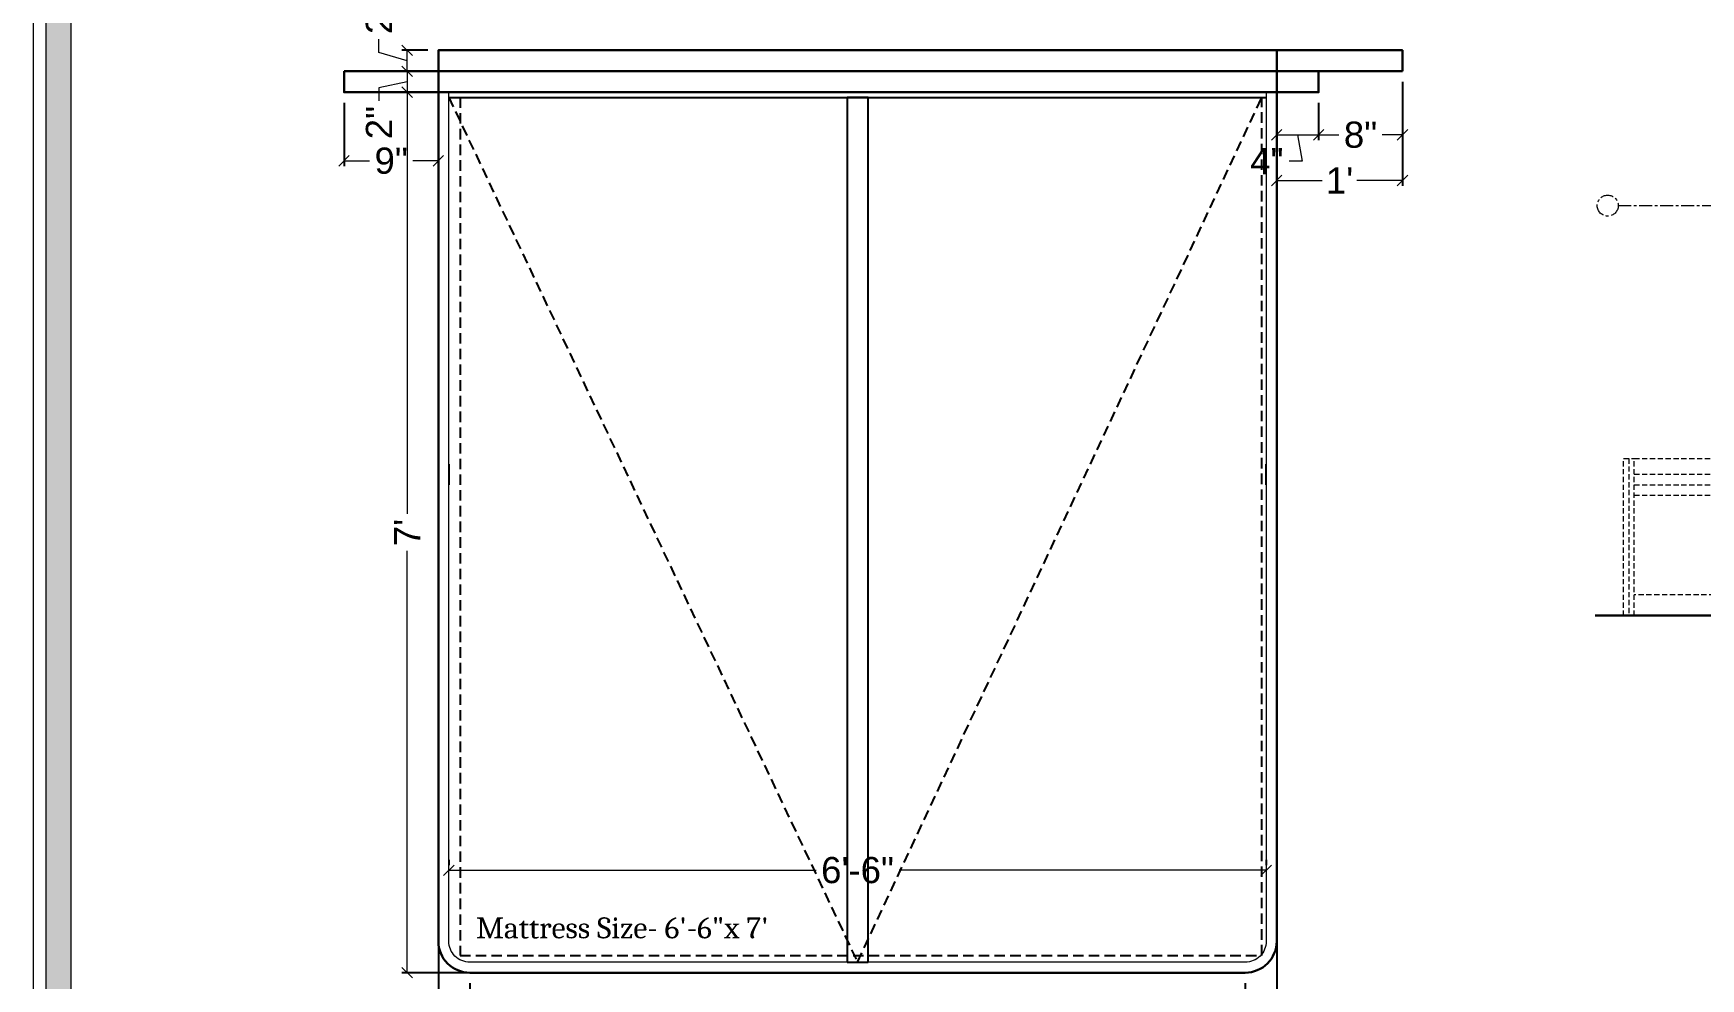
# Model space of a CAD drawing. Header units: millimetres. Extents: x 56222 to 3066687, y -650199 to -121287.
# Drawn here: x 132208.9 to 132368, y -183654.6 to -183564.3 of the extents above; entities that cross this region are included whole.
import ezdxf

# ---------------------------------------------------------------- set-up
doc = ezdxf.new("R2010")
doc.units = ezdxf.units.MM
doc.header["$MEASUREMENT"] = 0
doc.header["$PDMODE"] = 35
for name, pattern in [('00 . GROUND FLOOR$0$DASHED', [0.75, 0.5, -0.25]), ('CENTER', [2, 1.25, -0.25, 0.25, -0.25]), ('DASHED', [0.75, 0.5, -0.25]), ('DASHEDX2', [1.5, 1, -0.5])]:
    doc.linetypes.add(name, pattern=pattern)
doc.layers.get('Defpoints').update_dxf_attribs({"color": 220})
for name, color, linetype, lineweight in [('$TD_AUDIT_GENERATED_(A0BDF17)', 32, 'Continuous', 30), ('DIM.', 250, 'Continuous', 13), ('dim05', 1, 'Continuous', 13), ('Dimension', 10, 'DASHEDX2', 20), ('FURNITURE', 32, 'Continuous', 9), ('SECTION ( SLAB PLine )', 104, 'Continuous', 30), ('wall', 7, 'Continuous', 30)]:
    doc.layers.add(name, color=color, linetype=linetype, lineweight=lineweight)
doc.styles.add('Arial', font='arial.ttf')
doc.styles.get("Standard").update_dxf_attribs({"font": 'arial.ttf', "height": 6})
doc.dimstyles.new('ISO-25', dxfattribs={"dimtxt": 2.5, "dimasz": 1, "dimexe": 0.5, "dimexo": 1, "dimtad": 0, "dimdec": 1, "dimlunit": 4, "dimtxsty": 'Standard', "dimblk": 'OBLIQUE', "dimcen": 2.5, "dimclrd": 1, "dimclre": 1, "dimclrt": 5, "dimadec": 0, "dimazin": 0, "dimtfac": 1, "dimtdec": 1, "dimtmove": 0, "dimatfit": 3, "dimfxl": 1, "dimlwd": -1, "dimarcsym": 0})

# ---------------------------------------------------------------- blocks, each defined once
blk = doc.blocks.new('_Oblique')
at = {"layer": 'wall', "color": 0, "lineweight": -2}
blk.add_line((-0.5, -0.5), (0.5, 0.5), dxfattribs=at)
blk = doc.blocks.new('*D664')
at = {"layer": 'Defpoints', "color": 0, "lineweight": 30, "transparency": 16777216}
for p in [(132247.5, -183569.91), (132244.52, -183653.98), (132260.79, -183653.98)]:
    blk.add_point(p, dxfattribs=at)
at = {"layer": 'dim05', "color": 1, "linetype": 'Continuous', "lineweight": -2, "transparency": 16777216}
for p, q in [((132246.5, -183569.91), (132244.02, -183569.91)), ((132259.79, -183653.98), (132244.02, -183653.98))]:
    blk.add_line(p, q, dxfattribs=at)
at = {"layer": 'dim05', "color": 1, "linetype": 'Continuous', "transparency": 16777216}
for p, q in [((132244.52, -183569.91), (132244.52, -183610.18)), ((132244.52, -183653.98), (132244.52, -183613.71))]:
    blk.add_line(p, q, dxfattribs=at)
at = {"layer": 'dim05', "color": 1, "transparency": 16777216}
for p, rotation in [((132244.52, -183569.91), 90), ((132244.52, -183653.98), 270)]:
    blk.add_blockref('_Oblique', p, dxfattribs=dict(at, rotation=rotation))
at = {"layer": 'dim05', "color": 5, "lineweight": 25, "transparency": 16777216, "insert": (132244.52, -183611.95), "char_height": 2.5, "attachment_point": 5, "rotation": 90, "style": 'Arial'}
blk.add_mtext("7'", dxfattribs=at)
blk = doc.blocks.new('*D665')
at = {"layer": 'Defpoints', "color": 0, "lineweight": 30, "transparency": 16777216}
for p in [(132247.5, -183647.99), (132250.5, -183653.98, 0), (132250.5, -183657.15)]:
    blk.add_point(p, dxfattribs=at)
at = {"layer": 'dim05', "color": 1, "linetype": 'Continuous', "lineweight": -2, "transparency": 16777216}
for p, q in [((132247.5, -183648.99), (132247.5, -183657.65)), ((132250.5, -183654.98), (132250.5, -183657.65))]:
    blk.add_line(p, q, dxfattribs=at)
at = {"layer": 'dim05', "color": 1, "linetype": 'Continuous', "transparency": 16777216}
for p, q in [((132247.5, -183657.15), (132250.5, -183657.15)), ((132249, -183657.15), (132250.05, -183660.55)), ((132250.05, -183660.55), (132248.8, -183660.55))]:
    blk.add_line(p, q, dxfattribs=at)
at = {"layer": 'dim05', "color": 1, "transparency": 16777216, "rotation": 180}
blk.add_blockref('_Oblique', (132247.5, -183657.15), dxfattribs=at)
at = {"layer": 'dim05', "color": 1, "transparency": 16777216}
blk.add_blockref('_Oblique', (132250.5, -183657.15), dxfattribs=at)
at = {"layer": 'dim05', "color": 5, "lineweight": 25, "transparency": 16777216, "insert": (132246.74, -183660.55), "char_height": 2.5, "attachment_point": 5, "style": 'Arial'}
blk.add_mtext('3"', dxfattribs=at)
blk = doc.blocks.new('*D666')
at = {"layer": 'Defpoints', "color": 0, "lineweight": 30, "transparency": 16777216}
for p in [(132247.5, -183567.91), (132244.52, -183569.91), (132248.5, -183569.91)]:
    blk.add_point(p, dxfattribs=at)
at = {"layer": 'dim05', "color": 1, "linetype": 'Continuous', "lineweight": -2, "transparency": 16777216}
for p, q in [((132246.5, -183567.91), (132244.02, -183567.91)), ((132247.5, -183569.91), (132244.02, -183569.91))]:
    blk.add_line(p, q, dxfattribs=at)
at = {"layer": 'dim05', "color": 1, "linetype": 'Continuous', "transparency": 16777216}
for p, q in [((132244.52, -183567.91), (132244.52, -183569.91)), ((132244.52, -183568.91), (132241.83, -183569.48)), ((132241.83, -183569.48), (132241.83, -183570.73))]:
    blk.add_line(p, q, dxfattribs=at)
at = {"layer": 'dim05', "color": 1, "transparency": 16777216}
for p, rotation in [((132244.52, -183567.91), 90), ((132244.52, -183569.91), 270)]:
    blk.add_blockref('_Oblique', p, dxfattribs=dict(at, rotation=rotation))
at = {"layer": 'dim05', "color": 5, "lineweight": 25, "transparency": 16777216, "insert": (132241.83, -183572.81), "char_height": 2.5, "attachment_point": 5, "rotation": 90, "style": 'Arial'}
blk.add_mtext('2"', dxfattribs=at)
blk = doc.blocks.new('*D667')
at = {"layer": 'Defpoints', "color": 0, "lineweight": 30, "transparency": 16777216}
for p in [(132250.5, -183653.98, 0), (132324.5, -183653.98), (132324.5, -183657.15)]:
    blk.add_point(p, dxfattribs=at)
at = {"layer": 'dim05', "color": 1, "linetype": 'Continuous', "lineweight": -2, "transparency": 16777216}
for p, q in [((132250.5, -183654.98), (132250.5, -183657.65)), ((132324.5, -183654.98), (132324.5, -183657.65))]:
    blk.add_line(p, q, dxfattribs=at)
at = {"layer": 'dim05', "color": 1, "linetype": 'Continuous', "transparency": 16777216}
for p, q in [((132250.5, -183657.15), (132283.55, -183657.15)), ((132324.5, -183657.15), (132291.46, -183657.15))]:
    blk.add_line(p, q, dxfattribs=at)
at = {"layer": 'dim05', "color": 1, "transparency": 16777216, "rotation": 180}
blk.add_blockref('_Oblique', (132250.5, -183657.15), dxfattribs=at)
at = {"layer": 'dim05', "color": 1, "transparency": 16777216}
blk.add_blockref('_Oblique', (132324.5, -183657.15), dxfattribs=at)
at = {"layer": 'dim05', "color": 5, "lineweight": 25, "transparency": 16777216, "insert": (132287.5, -183657.15), "char_height": 2.5, "attachment_point": 5, "style": 'Arial'}
blk.add_mtext('6\'-2"', dxfattribs=at)
blk = doc.blocks.new('*D668')
at = {"layer": 'Defpoints', "color": 0, "lineweight": 30, "transparency": 16777216}
for p in [(132327.5, -183649.35), (132324.5, -183653.98), (132327.5, -183657.15)]:
    blk.add_point(p, dxfattribs=at)
at = {"layer": 'dim05', "color": 1, "linetype": 'Continuous', "lineweight": -2, "transparency": 16777216}
for p, q in [((132327.5, -183650.35), (132327.5, -183657.65)), ((132324.5, -183654.98), (132324.5, -183657.65))]:
    blk.add_line(p, q, dxfattribs=at)
at = {"layer": 'dim05', "color": 1, "linetype": 'Continuous', "transparency": 16777216}
for p, q in [((132324.5, -183657.15), (132327.5, -183657.15)), ((132326, -183657.15), (132327.58, -183662.42)), ((132327.58, -183662.42), (132328.83, -183662.42))]:
    blk.add_line(p, q, dxfattribs=at)
at = {"layer": 'dim05', "color": 1, "transparency": 16777216, "rotation": 180}
blk.add_blockref('_Oblique', (132324.5, -183657.15), dxfattribs=at)
at = {"layer": 'dim05', "color": 1, "transparency": 16777216}
blk.add_blockref('_Oblique', (132327.5, -183657.15), dxfattribs=at)
at = {"layer": 'dim05', "color": 5, "lineweight": 25, "transparency": 16777216, "insert": (132330.89, -183662.42), "char_height": 2.5, "attachment_point": 5, "style": 'Arial'}
blk.add_mtext('3"', dxfattribs=at)
blk = doc.blocks.new('*D669')
at = {"layer": 'Defpoints', "color": 0, "lineweight": 30, "transparency": 16777216}
for p in [(132327.5, -183636.89), (132247.5, -183649.63), (132327.5, -183661.72)]:
    blk.add_point(p, dxfattribs=at)
at = {"layer": 'dim05', "color": 1, "linetype": 'Continuous', "lineweight": -2, "transparency": 16777216}
for p, q in [((132327.5, -183637.89), (132327.5, -183662.22)), ((132247.5, -183650.63), (132247.5, -183662.22))]:
    blk.add_line(p, q, dxfattribs=at)
at = {"layer": 'dim05', "color": 1, "linetype": 'Continuous', "transparency": 16777216}
for p, q in [((132247.5, -183661.72), (132283.55, -183661.72)), ((132327.5, -183661.72), (132291.46, -183661.72))]:
    blk.add_line(p, q, dxfattribs=at)
at = {"layer": 'dim05', "color": 1, "transparency": 16777216, "rotation": 180}
blk.add_blockref('_Oblique', (132247.5, -183661.72), dxfattribs=at)
at = {"layer": 'dim05', "color": 1, "transparency": 16777216}
blk.add_blockref('_Oblique', (132327.5, -183661.72), dxfattribs=at)
at = {"layer": 'dim05', "color": 5, "lineweight": 25, "transparency": 16777216, "insert": (132287.5, -183661.72), "char_height": 2.5, "attachment_point": 5, "style": 'Arial'}
blk.add_mtext('6\'-8"', dxfattribs=at)
blk = doc.blocks.new('*D670')
at = {"layer": 'Defpoints', "color": 0, "lineweight": 30, "transparency": 16777216}
for p in [(132244.52, -183565.91), (132247.5, -183565.91), (132247.5, -183567.91)]:
    blk.add_point(p, dxfattribs=at)
at = {"layer": 'dim05', "color": 1, "linetype": 'Continuous', "transparency": 16777216}
for p, q in [((132241.83, -183566.11), (132241.83, -183564.86)), ((132244.52, -183566.91), (132241.83, -183566.11)), ((132244.52, -183567.91), (132244.52, -183565.91))]:
    blk.add_line(p, q, dxfattribs=at)
at = {"layer": 'dim05', "color": 1, "linetype": 'Continuous', "lineweight": -2, "transparency": 16777216}
for p, q in [((132246.5, -183565.91), (132244.02, -183565.91)), ((132246.5, -183567.91), (132244.02, -183567.91))]:
    blk.add_line(p, q, dxfattribs=at)
at = {"layer": 'dim05', "color": 1, "transparency": 16777216}
for p, rotation in [((132244.52, -183565.91), 90), ((132244.52, -183567.91), 270)]:
    blk.add_blockref('_Oblique', p, dxfattribs=dict(at, rotation=rotation))
at = {"layer": 'dim05', "color": 5, "lineweight": 25, "transparency": 16777216, "insert": (132241.83, -183562.77), "char_height": 2.5, "attachment_point": 5, "rotation": 90, "style": 'Arial'}
blk.add_mtext('2"', dxfattribs=at)
blk = doc.blocks.new('*D671')
at = {"layer": 'Defpoints', "color": 0, "lineweight": 30, "transparency": 16777216}
for p in [(132238.5, -183569.91), (132247.5, -183569.91), (132247.5, -183576.46)]:
    blk.add_point(p, dxfattribs=at)
at = {"layer": 'dim05', "color": 1, "linetype": 'Continuous', "lineweight": -2, "transparency": 16777216}
for p, q in [((132238.5, -183570.91), (132238.5, -183576.96)), ((132247.5, -183570.91), (132247.5, -183576.96))]:
    blk.add_line(p, q, dxfattribs=at)
at = {"layer": 'dim05', "color": 1, "linetype": 'Continuous', "transparency": 16777216}
for p, q in [((132238.5, -183576.46), (132240.94, -183576.46)), ((132247.5, -183576.46), (132245.06, -183576.46))]:
    blk.add_line(p, q, dxfattribs=at)
at = {"layer": 'dim05', "color": 1, "transparency": 16777216, "rotation": 180}
blk.add_blockref('_Oblique', (132238.5, -183576.46), dxfattribs=at)
at = {"layer": 'dim05', "color": 1, "transparency": 16777216}
blk.add_blockref('_Oblique', (132247.5, -183576.46), dxfattribs=at)
at = {"layer": 'dim05', "color": 5, "lineweight": 25, "transparency": 16777216, "insert": (132243, -183576.46), "char_height": 2.5, "attachment_point": 5, "style": 'Arial'}
blk.add_mtext('9"', dxfattribs=at)
blk = doc.blocks.new('*D672')
at = {"layer": 'Defpoints', "color": 0, "lineweight": 30, "transparency": 16777216}
for p in [(132327.5, -183569.91), (132331.5, -183569.91), (132331.5, -183573.98)]:
    blk.add_point(p, dxfattribs=at)
at = {"layer": 'dim05', "color": 1, "linetype": 'Continuous', "lineweight": -2, "transparency": 16777216}
for p, q in [((132327.5, -183570.91), (132327.5, -183574.48)), ((132331.5, -183570.91), (132331.5, -183574.48))]:
    blk.add_line(p, q, dxfattribs=at)
at = {"layer": 'dim05', "color": 1, "linetype": 'Continuous', "transparency": 16777216}
for p, q in [((132327.5, -183573.98), (132331.5, -183573.98)), ((132329.5, -183573.98), (132329.93, -183576.49)), ((132329.93, -183576.49), (132328.68, -183576.49))]:
    blk.add_line(p, q, dxfattribs=at)
at = {"layer": 'dim05', "color": 1, "transparency": 16777216, "rotation": 180}
blk.add_blockref('_Oblique', (132327.5, -183573.98), dxfattribs=at)
at = {"layer": 'dim05', "color": 1, "transparency": 16777216}
blk.add_blockref('_Oblique', (132331.5, -183573.98), dxfattribs=at)
at = {"layer": 'dim05', "color": 5, "lineweight": 25, "transparency": 16777216, "insert": (132326.56, -183576.49), "char_height": 2.5, "attachment_point": 5, "style": 'Arial'}
blk.add_mtext('4"', dxfattribs=at)
blk = doc.blocks.new('*D673')
at = {"layer": 'Defpoints', "color": 0, "lineweight": 30, "transparency": 16777216}
for p in [(132339.5, -183567.91), (132331.5, -183569.91), (132339.5, -183573.98)]:
    blk.add_point(p, dxfattribs=at)
at = {"layer": 'dim05', "color": 1, "linetype": 'Continuous', "lineweight": -2, "transparency": 16777216}
for p, q in [((132339.5, -183568.91), (132339.5, -183574.48)), ((132331.5, -183570.91), (132331.5, -183574.48))]:
    blk.add_line(p, q, dxfattribs=at)
at = {"layer": 'dim05', "color": 1, "linetype": 'Continuous', "transparency": 16777216}
for p, q in [((132331.5, -183573.98), (132333.44, -183573.98)), ((132339.5, -183573.98), (132337.57, -183573.98))]:
    blk.add_line(p, q, dxfattribs=at)
at = {"layer": 'dim05', "color": 1, "transparency": 16777216, "rotation": 180}
blk.add_blockref('_Oblique', (132331.5, -183573.98), dxfattribs=at)
at = {"layer": 'dim05', "color": 1, "transparency": 16777216}
blk.add_blockref('_Oblique', (132339.5, -183573.98), dxfattribs=at)
at = {"layer": 'dim05', "color": 5, "lineweight": 25, "transparency": 16777216, "insert": (132335.5, -183573.98), "char_height": 2.5, "attachment_point": 5, "style": 'Arial'}
blk.add_mtext('8"', dxfattribs=at)
blk = doc.blocks.new('*D674')
at = {"layer": 'Defpoints', "color": 0, "lineweight": 30, "transparency": 16777216}
for p in [(132339.5, -183567.91), (132327.5, -183569.91), (132339.5, -183578.34)]:
    blk.add_point(p, dxfattribs=at)
at = {"layer": 'dim05', "color": 1, "linetype": 'Continuous', "lineweight": -2, "transparency": 16777216}
for p, q in [((132339.5, -183568.91), (132339.5, -183578.84)), ((132327.5, -183570.91), (132327.5, -183578.84))]:
    blk.add_line(p, q, dxfattribs=at)
at = {"layer": 'dim05', "color": 1, "linetype": 'Continuous', "transparency": 16777216}
for p, q in [((132327.5, -183578.34), (132331.84, -183578.34)), ((132339.5, -183578.34), (132335.16, -183578.34))]:
    blk.add_line(p, q, dxfattribs=at)
at = {"layer": 'dim05', "color": 1, "transparency": 16777216, "rotation": 180}
blk.add_blockref('_Oblique', (132327.5, -183578.34), dxfattribs=at)
at = {"layer": 'dim05', "color": 1, "transparency": 16777216}
blk.add_blockref('_Oblique', (132339.5, -183578.34), dxfattribs=at)
at = {"layer": 'dim05', "color": 5, "lineweight": 25, "transparency": 16777216, "insert": (132333.5, -183578.34), "char_height": 2.5, "attachment_point": 5, "style": 'Arial'}
blk.add_mtext("1'", dxfattribs=at)
blk = doc.blocks.new('*D643')
at = {"layer": 'Defpoints', "color": 0, "linetype": 'CENTER', "lineweight": 30, "transparency": 16777216}
for p in [(132466.24, -183576.02), (132359.09, -183580.74), (132422.13, -183580.74), (132436.61, -183580.23), (132496.28, -183580.74)]:
    blk.add_point(p, dxfattribs=at)
at = {"layer": 'dim05', "color": 1, "linetype": 'Continuous', "transparency": 16777216}
for p, q in [((132436.59, -183579.97), (132438.64, -183576.58)), ((132438.64, -183576.58), (132439.64, -183576.58))]:
    blk.add_line(p, q, dxfattribs=at)
blk.add_arc((132422.13, -183580.74), 14.48, 360, 6.1156, dxfattribs=at)
at = {"layer": 'dim05', "color": 1, "linetype": 'CENTER', "transparency": 16777216}
for p, rotation in [((132436.53, -183579.2), 96.11558403191685), ((132436.61, -183580.74), 269.9999999999895)]:
    blk.add_blockref('_Oblique', p, dxfattribs=dict(at, rotation=rotation))
at = {"layer": 'dim05', "color": 5, "linetype": 'CENTER', "lineweight": 5, "transparency": 16777216, "insert": (132441.75, -183576.58), "char_height": 2.5, "attachment_point": 5, "style": 'Arial'}
blk.add_mtext('6°', dxfattribs=at)
blk = doc.blocks.new('*D689')
at = {"layer": 'Defpoints', "color": 0, "lineweight": 30, "transparency": 16777216}
for p in [(132248.5, -183644.2), (132326.5, -183644.2), (132326.5, -183644.2)]:
    blk.add_point(p, dxfattribs=at)
at = {"layer": 'dim05', "color": 1, "linetype": 'Continuous', "lineweight": -2, "transparency": 16777216}
for p, q in [((132248.5, -183643.2), (132248.5, -183643.7)), ((132326.5, -183643.2), (132326.5, -183643.7))]:
    blk.add_line(p, q, dxfattribs=at)
at = {"layer": 'dim05', "color": 1, "linetype": 'Continuous', "transparency": 16777216}
for p, q in [((132248.5, -183644.2), (132283.55, -183644.2)), ((132326.5, -183644.2), (132291.46, -183644.2))]:
    blk.add_line(p, q, dxfattribs=at)
at = {"layer": 'dim05', "color": 1, "transparency": 16777216, "rotation": 180}
blk.add_blockref('_Oblique', (132248.5, -183644.2), dxfattribs=at)
at = {"layer": 'dim05', "color": 1, "transparency": 16777216}
blk.add_blockref('_Oblique', (132326.5, -183644.2), dxfattribs=at)
at = {"layer": 'dim05', "color": 5, "lineweight": 25, "transparency": 16777216, "insert": (132287.5, -183644.2), "char_height": 2.5, "attachment_point": 5, "style": 'Arial'}
blk.add_mtext('6\'-6"', dxfattribs=at)

msp = doc.modelspace()

# ---------------------------------------------------------------- hatches: boundary and pattern name
at = {"layer": 'Dimension', "linetype": 'Continuous', "true_color": 0xd39e00}
h = msp.add_hatch(color=42, dxfattribs=at)
h.paths.add_polyline_path([(132210.06, -183493.07), (132210.06, -183734.79), (132553.47, -183734.79), (132553.47, -183493.07)])
h.paths.add_polyline_path([(132212.47, -183495.48), (132551.06, -183495.48), (132551.06, -183732.38), (132212.47, -183732.38)], flags=16)

# ---------------------------------------------------------------- linework, layer by layer
at = {"layer": '$TD_AUDIT_GENERATED_(A0BDF17)', "linetype": '00 . GROUND FLOOR$0$DASHED', "lineweight": 25, "ltscale": 2}
for p, q in [((132248.5, -183570.41), (132287.5, -183652.98)), ((132287.5, -183652.98), (132326.08, -183570.41, 0))]:
    msp.add_line(p, q, dxfattribs=at)
at = {"layer": '$TD_AUDIT_GENERATED_(A0BDF17)', "linetype": '00 . GROUND FLOOR$0$DASHED', "lineweight": 25, "ltscale": 2, "elevation": 0}
msp.add_lwpolyline([(132249.57, -183570.41), (132249.57, -183652.33), (132326.08, -183652.33), (132326.08, -183570.41)], dxfattribs=at)
at = {"layer": 'dim05', "color": 27, "linetype": 'CENTER', "lineweight": 5, "true_color": 0x7d5120}
msp.add_line((132360.09, -183580.74), (132484.72, -183580.74), dxfattribs=at)
msp.add_circle((132359.09, -183580.74), 1, dxfattribs=at)
at = {"layer": 'Dimension', "color": 42, "linetype": 'Continuous', "true_color": 0xd39e00}
for points in [[(132208.85, -183491.87), (132554.68, -183491.87), (132554.68, -183736), (132208.85, -183736)], [(132210.06, -183493.07), (132553.47, -183493.07), (132553.47, -183734.79), (132210.06, -183734.79)], [(132212.47, -183495.48), (132551.06, -183495.48), (132551.06, -183732.38), (132212.47, -183732.38)]]:
    msp.add_lwpolyline(points, close=True, dxfattribs=at)
at = {"layer": 'FURNITURE', "lineweight": 25}
for p, q in [((132248.5, -183570.41), (132326.5, -183570.41)), ((132288.5, -183570.41, 0), (132286.5, -183570.41, 0)), ((132286.5, -183570.41, 0), (132286.5, -183607.41, 0)), ((132288.5, -183607.41, 0), (132288.5, -183570.41, 0)), ((132248.5, -183605.41, 0), (132248.5, -183607.41, 0)), ((132326.5, -183607.41, 0), (132326.5, -183605.41, 0)), ((132286.5, -183607.41, 0), (132286.5, -183652.98, 0)), ((132288.5, -183652.98, 0), (132288.5, -183607.41, 0)), ((132286.5, -183652.98, 0), (132288.5, -183652.98, 0))]:
    msp.add_line(p, q, dxfattribs=at)
at = {"layer": 'FURNITURE', "linetype": 'DASHED', "lineweight": 15}
for p, q in [((132361.11, -183604.89), (132361.11, -183619.89)), ((132361.61, -183619.89), (132361.61, -183604.89)), ((132361.61, -183604.89), (132383.52, -183604.89)), ((132361.61, -183606.39), (132383.52, -183606.39)), ((132361.61, -183607.39), (132383.52, -183607.39)), ((132361.61, -183608.39), (132383.52, -183608.39)), ((132383.52, -183617.89), (132361.61, -183617.89))]:
    msp.add_line(p, q, dxfattribs=at)
at = {"layer": 'FURNITURE', "lineweight": 30}
for points in [[(132327.5, -183569.91), (132247.5, -183569.91), (132247.5, -183565.91), (132327.5, -183565.91)], [(132339.5, -183567.91), (132247.5, -183567.91), (132247.5, -183565.91), (132339.5, -183565.91)], [(132238.5, -183567.91), (132331.5, -183567.91), (132331.5, -183569.91), (132238.5, -183569.91)]]:
    msp.add_lwpolyline(points, close=True, dxfattribs=at)
msp.add_lwpolyline([(132324.5, -183653.98), (132250.5, -183653.98, -0.414214), (132247.5, -183650.98), (132247.5, -183569.91), (132327.5, -183569.91), (132327.5, -183650.98, -0.414214)], format="xyb", close=True, dxfattribs=at)
at = {"layer": 'FURNITURE'}
msp.add_lwpolyline([(132324.5, -183652.98), (132250.5, -183652.98, -0.414214), (132248.5, -183650.98), (132248.5, -183569.91), (132326.5, -183569.91), (132326.5, -183650.98, -0.414214)], format="xyb", close=True, dxfattribs=at)
at = {"layer": 'FURNITURE', "linetype": 'DASHED', "lineweight": 15}
msp.add_lwpolyline([(132383.52, -183604.89), (132384.52, -183604.89), (132384.52, -183619.89), (132360.61, -183619.89), (132360.61, -183604.89), (132361.61, -183604.89)], dxfattribs=at)
at = {"layer": 'SECTION ( SLAB PLine )', "color": 1}
msp.add_line((132498.97, -183619.89), (132357.89, -183619.89), dxfattribs=at)

# ---------------------------------------------------------------- texts
at = {"layer": 'DIM.', "color": 1, "insert": (132251.1, -183648.7), "char_height": 2, "attachment_point": 1}
msp.add_mtext_dynamic_manual_height_columns('{\\fCambria Math|b0|i0|c0|p18;\\C256;Mattress Size- 6\'-6"x 7\'}', width=111.5588, gutter_width=1, heights=[0], dxfattribs=at)

# ---------------------------------------------------------------- dimensions: what is measured, and where the dimension line sits
at = {"layer": 'dim05', "color": 27, "lineweight": 25, "true_color": 0x7d5120}
for base, p1, p2, picture, middle in [((132244.52, -183565.91), (132247.5, -183567.91), (132247.5, -183565.91), '*D670', (132241.83, -183564.23)), ((132244.52, -183653.98), (132247.5, -183569.91), (132260.79, -183653.98), '*D664', (132244.52, -183611.95))]:
    dim = msp.add_linear_dim(base=base, p1=p1, p2=p2, angle=90, dimstyle='ISO-25', override={"dimtxsty": 'Arial', "dimtmove": 1}, dxfattribs=at)
    dim.commit()
    dim.dimension.update_dxf_attribs({"geometry": picture, "text_midpoint": middle})
dim = msp.add_linear_dim(base=(132244.52, -183569.91), p1=(132247.5, -183567.91), p2=(132248.5, -183569.91), angle=90, dimstyle='ISO-25', override={"dimtxsty": 'Arial', "dimtmove": 1}, dxfattribs=at)
dim.commit()
dim.dimension.update_dxf_attribs({"geometry": '*D666', "text_midpoint": (132241.83, -183571.36), "dimtype": 160})
for base, p1, p2, picture, middle in [((132339.5, -183578.34), (132327.5, -183569.91), (132339.5, -183567.91), '*D674', (132333.5, -183578.34)), ((132339.5, -183573.98), (132331.5, -183569.91), (132339.5, -183567.91), '*D673', (132335.5, -183573.98)), ((132247.5, -183576.46), (132238.5, -183569.91), (132247.5, -183569.91), '*D671', (132243, -183576.46)), ((132327.5, -183661.72), (132247.5, -183649.63), (132327.5, -183636.89), '*D669', (132287.5, -183661.72)), ((132326.5, -183644.2), (132248.5, -183644.2), (132326.5, -183644.2), '*D689', (132287.5, -183644.2)), ((132327.5, -183657.15), (132324.5, -183653.98), (132327.5, -183649.35), '*D668', (132329.46, -183662.42)), ((132324.5, -183657.15), (132250.5, -183653.98, 0), (132324.5, -183653.98), '*D667', (132287.5, -183657.15))]:
    dim = msp.add_linear_dim(base=base, p1=p1, p2=p2, dimstyle='ISO-25', override={"dimtxsty": 'Arial', "dimtmove": 1}, dxfattribs=at)
    dim.commit()
    dim.dimension.update_dxf_attribs({"geometry": picture, "text_midpoint": middle})
for base, p1, p2, picture, middle in [((132331.5, -183573.98), (132327.5, -183569.91), (132331.5, -183569.91), '*D672', (132328.05, -183576.49)), ((132250.5, -183657.15), (132247.5, -183647.99), (132250.5, -183653.98, 0), '*D665', (132248.18, -183660.55))]:
    dim = msp.add_linear_dim(base=base, p1=p1, p2=p2, dimstyle='ISO-25', override={"dimtxsty": 'Arial', "dimtmove": 1}, dxfattribs=at)
    dim.commit()
    dim.dimension.update_dxf_attribs({"geometry": picture, "text_midpoint": middle, "dimtype": 160})
at = {"layer": 'dim05', "color": 27, "linetype": 'CENTER', "lineweight": 5, "true_color": 0x7d5120}
dim = msp.add_angular_dim_2l(base=(132436.61, -183580.23), line1=((132359.09, -183580.74), (132496.28, -183580.74)), line2=((132466.24, -183576.02), (132422.13, -183580.74)), dimstyle='ISO-25', override={"dimtxsty": 'Arial', "dimtmove": 1}, dxfattribs=at)
dim.commit()
dim.dimension.update_dxf_attribs({"geometry": '*D643', "text_midpoint": (132441.75, -183576.58), "dimtype": 162})

doc.saveas('drawing.dxf')
